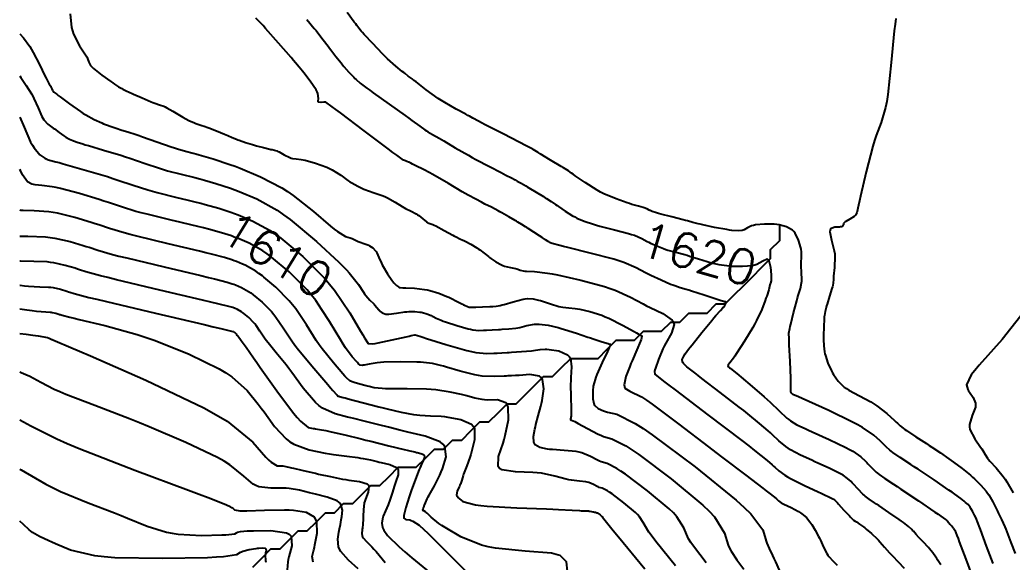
# Model space of a CAD drawing. Header units: metres. Extents: x 837475 to 838479, y 1189012 to 1191015.
# Drawn here: x 837476.5 to 837585.7, y 1189295 to 1189354.7 of the extents above; entities that cross this region are included whole.
import ezdxf

# ---------------------------------------------------------------- set-up
doc = ezdxf.new("R2010")
doc.units = ezdxf.units.M
doc.header["$LTSCALE"] = 0.3
for name, color, linetype in [('COTAS 10', 1, 'Continuous'), ('COTAS INT', 252, 'Continuous'), ('DRENAJE', 5, 'Continuous')]:
    doc.layers.add(name, color=color, linetype=linetype)
doc.styles.get("Standard").update_dxf_attribs({"font": 'simplex.shx'})

msp = doc.modelspace()

# ---------------------------------------------------------------- linework, layer by layer
at = {"layer": 'COTAS 10'}
for points in [[(837508.081, 1189354.747), (837508.916, 1189353.767), (837509.12, 1189353.519), (837509.312, 1189353.281), (837509.904, 1189352.509), (837510.431, 1189351.797), (837510.58, 1189351.598), (837510.732, 1189351.398), (837511.293, 1189350.668), (837511.862, 1189349.957), (837512.019, 1189349.769), (837512.174, 1189349.585), (837512.73, 1189348.952), (837513.256, 1189348.396), (837513.392, 1189348.261), (837513.523, 1189348.134), (837513.965, 1189347.743), (837514.706, 1189347.182), (837515.026, 1189346.948), (837515.396, 1189346.681), (837517.148, 1189345.431), (837518.93, 1189344.161), (837519.32, 1189343.882), (837519.664, 1189343.633), (837520.531, 1189342.993), (837521.095, 1189342.586), (837521.249, 1189342.485), (837521.401, 1189342.387), (837521.94, 1189342.074), (837522.646, 1189341.68), (837522.904, 1189341.532), (837523.188, 1189341.367), (837524.436, 1189340.627), (837525.876, 1189339.79), (837526.28, 1189339.563), (837526.688, 1189339.339), (837528.182, 1189338.546), (837529.475, 1189337.88), (837529.757, 1189337.735), (837530.004, 1189337.608), (837530.62, 1189337.292), (837531.023, 1189337.08), (837531.136, 1189337.018), (837531.25, 1189336.955), (837531.669, 1189336.717), (837532.182, 1189336.414), (837532.355, 1189336.31), (837532.543, 1189336.197), (837533.334, 1189335.718), (837534.123, 1189335.234), (837534.309, 1189335.118), (837534.481, 1189335.011), (837534.984, 1189334.69), (837535.472, 1189334.363), (837535.635, 1189334.253), (837535.809, 1189334.133), (837536.539, 1189333.627), (837537.349, 1189333.116), (837537.574, 1189332.992), (837537.8, 1189332.877), (837538.621, 1189332.526), (837539.632, 1189332.201), (837539.977, 1189332.102), (837540.352, 1189331.999), (837540.926, 1189331.853), (837541.944, 1189331.594), (837543.488, 1189331.184), (837543.833, 1189331.078), (837544.142, 1189330.975), (837544.958, 1189330.627), (837545.565, 1189330.302), (837545.742, 1189330.213), (837545.922, 1189330.124), (837546.605, 1189329.806), (837547.359, 1189329.505), (837547.585, 1189329.428), (837547.819, 1189329.353), (837548.722, 1189329.101), (837549.68, 1189328.848), (837549.947, 1189328.772), (837550.215, 1189328.692), (837551.192, 1189328.384), (837552.136, 1189328.089), (837552.385, 1189328.019), (837552.627, 1189327.955), (837553.453, 1189327.762), (837554.329, 1189327.634), (837554.602, 1189327.609), (837554.889, 1189327.59), (837556.034, 1189327.56), (837557.131, 1189327.657), (837557.387, 1189327.717), (837557.622, 1189327.791), (837558.296, 1189328.181), (837558.749, 1189328.367), (837558.845, 1189328.313), (837558.927, 1189328.214), (837559.114, 1189327.473), (837559.187, 1189326.608), (837559.197, 1189326.43), (837559.203, 1189326.279), (837559.186, 1189325.956), (837559.117, 1189325.716), (837559.09, 1189325.617), (837559.059, 1189325.505), (837558.92, 1189324.983), (837558.705, 1189324.273), (837558.625, 1189324.043), (837558.538, 1189323.797), (837558.153, 1189322.788), (837557.597, 1189321.581), (837557.402, 1189321.212), (837557.19, 1189320.826), (837556.274, 1189319.306), (837555.398, 1189317.952), (837555.21, 1189317.672), (837555.046, 1189317.433), (837554.651, 1189316.912), (837554.475, 1189316.695), (837554.448, 1189316.648), (837554.431, 1189316.606), (837554.452, 1189316.501), (837554.572, 1189316.405), (837554.619, 1189316.369), (837554.671, 1189316.329), (837554.907, 1189316.148), (837555.408, 1189315.743), (837555.628, 1189315.561), (837555.883, 1189315.349), (837557.094, 1189314.331), (837558.428, 1189313.177), (837558.759, 1189312.88), (837559.075, 1189312.592), (837560.077, 1189311.632), (837560.919, 1189310.853), (837561.133, 1189310.68), (837561.339, 1189310.524), (837562.013, 1189310.113), (837562.936, 1189309.685), (837563.298, 1189309.519), (837563.706, 1189309.332), (837565.566, 1189308.486), (837567.415, 1189307.598), (837567.816, 1189307.385), (837568.169, 1189307.185), (837569.045, 1189306.584), (837569.58, 1189306.084), (837569.717, 1189305.949), (837569.851, 1189305.815), (837570.295, 1189305.345), (837570.761, 1189304.89), (837570.908, 1189304.765), (837571.063, 1189304.641), (837571.688, 1189304.199), (837572.669, 1189303.554), (837573.048, 1189303.301), (837573.474, 1189303.017), (837575.403, 1189301.725), (837577.22, 1189300.499), (837577.576, 1189300.257), (837577.867, 1189300.058), (837578.39, 1189299.689), (837578.491, 1189299.595), (837578.517, 1189299.568), (837578.543, 1189299.542), (837578.628, 1189299.444), (837578.715, 1189299.343), (837578.741, 1189299.314), (837578.768, 1189299.285), (837578.874, 1189299.178), (837578.984, 1189299.064), (837579.013, 1189299.031), (837579.042, 1189298.997), (837579.144, 1189298.87), (837579.242, 1189298.732), (837579.27, 1189298.692), (837579.296, 1189298.65), (837579.393, 1189298.493), (837579.637, 1189297.906), (837579.757, 1189297.594), (837579.9, 1189297.217), (837580.606, 1189295.314), (837581.333, 1189293.338)], [(837476.51378, 1189343.99563), (837476.997, 1189342.877), (837477.699, 1189341.251), (837477.888, 1189340.9), (837478.075, 1189340.593), (837478.73, 1189339.843), (837479.28, 1189339.468), (837479.401, 1189339.396), (837479.507, 1189339.339), (837479.774, 1189339.247), (837480.469, 1189339.086), (837480.844, 1189338.985), (837481.299, 1189338.858), (837483.601, 1189338.196), (837486.145, 1189337.434), (837486.751, 1189337.245), (837487.315, 1189337.066), (837488.998, 1189336.498), (837490.588, 1189335.983), (837491.094, 1189335.838), (837491.628, 1189335.691), (837493.792, 1189335.148), (837494.898, 1189334.882), (837495.927, 1189334.633), (837496.443, 1189334.502), (837496.926, 1189334.378), (837498.396, 1189333.974), (837499.739, 1189333.532), (837500.141, 1189333.383), (837500.557, 1189333.223), (837502.169, 1189332.55), (837504.044, 1189331.494), (837504.626, 1189331.092), (837505.234, 1189330.643), (837507.657, 1189328.624), (837510.03, 1189326.262), (837510.606, 1189325.595), (837511.108, 1189324.973), (837511.148, 1189324.923), (837512.815, 1189322.452), (837514.004, 1189320.407), (837514.245, 1189320.005), (837514.447, 1189319.673), (837514.857, 1189319.063), (837515.359, 1189319.031), (837515.62, 1189319.064), (837515.933, 1189319.114), (837517.502, 1189319.445), (837519.045, 1189319.806), (837519.341, 1189319.875), (837519.58, 1189319.931), (837519.969, 1189320.022), (837519.985, 1189320.024), (837519.988, 1189320.025), (837519.991, 1189320.025), (837520, 1189320.026), (837520.005, 1189320.025), (837520.007, 1189320.025), (837520.008, 1189320.024), (837520.013, 1189320.023), (837520.017, 1189320.021), (837520.019, 1189320.021), (837520.02, 1189320.02), (837520.023, 1189320.018), (837520.544, 1189319.855), (837520.871, 1189319.752), (837521.277, 1189319.625), (837523.406, 1189318.958), (837525.704, 1189318.3), (837526.218, 1189318.178), (837526.678, 1189318.082), (837527.895, 1189317.954), (837528.68, 1189317.992), (837528.867, 1189318.001), (837529.04, 1189318.009), (837529.56, 1189318.032), (837530.155, 1189318.064), (837530.377, 1189318.077), (837530.623, 1189318.092), (837531.72, 1189318.165), (837532.802, 1189318.254), (837533.04, 1189318.281), (837533.25, 1189318.307), (837533.782, 1189318.41), (837534.311, 1189318.447), (837534.518, 1189318.434), (837534.752, 1189318.409), (837535.816, 1189318.234), (837536.786, 1189317.819), (837536.96, 1189317.644), (837537.094, 1189317.442), (837537.238, 1189316.496), (837537.148, 1189315.301), (837537.134, 1189314.943), (837537.126, 1189314.572), (837537.136, 1189313.135), (837537.168, 1189311.894), (837537.173, 1189311.647), (837537.175, 1189311.443), (837537.172, 1189311.053), (837537.152, 1189310.937), (837537.146, 1189310.904), (837537.138, 1189310.872), (837537.107, 1189310.754), (837537.105, 1189310.658), (837537.116, 1189310.64), (837537.133, 1189310.624), (837537.237, 1189310.597), (837537.588, 1189310.454), (837537.761, 1189310.366), (837537.966, 1189310.256), (837538.98, 1189309.684), (837540.141, 1189309.078), (837540.438, 1189308.947), (837540.726, 1189308.833), (837541.678, 1189308.554), (837543.218, 1189307.775), (837543.875, 1189307.345), (837544.633, 1189306.823), (837548.205, 1189304.165), (837551.672, 1189301.26), (837552.365, 1189300.581), (837552.941, 1189299.958), (837554.055, 1189298.16), (837554.481, 1189296.833), (837554.624, 1189296.505), (837554.777, 1189296.195), (837555.421, 1189295.221), (837556.18, 1189294.2)], [(837476.51378, 1189325.48769), (837476.562, 1189325.481), (837477.034, 1189325.428), (837477.469, 1189325.385), (837478.72, 1189325.318), (837479.679, 1189325.275), (837479.929, 1189325.247), (837480.172, 1189325.212), (837480.995, 1189325.029), (837481.699, 1189324.819), (837481.866, 1189324.767), (837482.022, 1189324.717), (837482.487, 1189324.56), (837484.097, 1189324.143), (837484.975, 1189323.93), (837486.04, 1189323.673), (837491.446, 1189322.394), (837496.784, 1189321.141), (837497.805, 1189320.901), (837498.629, 1189320.707), (837499.955, 1189320.394), (837499.993, 1189320.381), (837500.004, 1189320.377), (837500.016, 1189320.373), (837500.061, 1189320.354), (837500.114, 1189320.324), (837500.13, 1189320.313), (837500.148, 1189320.3), (837500.216, 1189320.243), (837500.284, 1189320.174), (837500.318, 1189320.132), (837500.371, 1189320.052), (837500.435, 1189319.955), (837500.459, 1189319.924), (837500.485, 1189319.89), (837500.599, 1189319.753), (837500.802, 1189319.491), (837500.884, 1189319.379), (837500.978, 1189319.25), (837501.409, 1189318.641), (837502.235, 1189317.468), (837502.578, 1189316.983), (837502.97, 1189316.429), (837504.798, 1189313.846), (837506.637, 1189311.381), (837507.036, 1189310.901), (837507.387, 1189310.507), (837508.258, 1189309.816), (837508.789, 1189309.709), (837508.927, 1189309.685), (837509.06, 1189309.663), (837509.505, 1189309.603), (837510.184, 1189309.48), (837510.464, 1189309.42), (837510.784, 1189309.347), (837512.273, 1189308.988), (837514.081, 1189308.542), (837514.603, 1189308.414), (837515.133, 1189308.284), (837517.123, 1189307.802), (837518.806, 1189307.395), (837519.142, 1189307.313), (837519.422, 1189307.245), (837519.967, 1189307.109), (837520.181, 1189307.055), (837520.253, 1189307.037), (837520.656, 1189306.944), (837520.936, 1189306.835), (837520.984, 1189306.795), (837521.02, 1189306.75), (837521.045, 1189306.552), (837520.977, 1189306.331), (837520.955, 1189306.272), (837520.93, 1189306.213), (837520.827, 1189306.008), (837520.638, 1189305.595), (837520.559, 1189305.405), (837520.47, 1189305.182), (837520.05, 1189304.106), (837519.585, 1189302.847), (837519.466, 1189302.508), (837519.352, 1189302.175), (837518.974, 1189301.007), (837518.765, 1189300.112), (837518.757, 1189299.949), (837518.77, 1189299.824), (837518.999, 1189299.68), (837519.445, 1189299.64), (837519.595, 1189299.581), (837519.758, 1189299.5), (837520.442, 1189299.033), (837521.454, 1189298.131), (837521.823, 1189297.776), (837522.231, 1189297.375), (837524.023, 1189295.547), (837525.837, 1189293.741)], [(837476.51378, 1189305.22184), (837476.661, 1189305.136), (837479.381, 1189303.56), (837480.171, 1189303.158), (837480.977, 1189302.771), (837484.022, 1189301.499), (837486.938, 1189300.393), (837487.663, 1189300.111), (837488.352, 1189299.839), (837490.541, 1189298.944), (837492.647, 1189298.285), (837493.284, 1189298.161), (837493.943, 1189298.064), (837496.517, 1189297.924), (837498.734, 1189297.97), (837499.169, 1189297.989), (837499.526, 1189298.011), (837500.167, 1189298.112), (837500.344, 1189298.221), (837500.408, 1189298.247), (837500.479, 1189298.273), (837500.79, 1189298.352), (837501.516, 1189298.41), (837501.849, 1189298.422), (837502.239, 1189298.433), (837504.125, 1189298.456), (837505.857, 1189298.207), (837506.15, 1189298.045), (837506.363, 1189297.844), (837506.46, 1189296.783), (837506.118, 1189295.572), (837506.054, 1189295.276), (837506.004, 1189294.997), (837505.932, 1189294.132)]]:
    msp.add_lwpolyline(points, dxfattribs=at)
at = {"layer": 'COTAS INT'}
for points in [[(837482.065, 1189355.367), (837482.206, 1189353.877), (837482.304, 1189353.491), (837482.429, 1189353.116), (837483.095, 1189351.857), (837483.756, 1189350.855), (837483.878, 1189350.643), (837483.974, 1189350.459), (837484.098, 1189350.03), (837484.289, 1189349.665), (837484.427, 1189349.522), (837484.601, 1189349.36), (837485.538, 1189348.625), (837486.537, 1189347.906), (837486.751, 1189347.755), (837486.938, 1189347.625), (837487.388, 1189347.33), (837487.672, 1189347.172), (837487.754, 1189347.129), (837487.838, 1189347.087), (837488.154, 1189346.935), (837488.633, 1189346.717), (837488.819, 1189346.632), (837489.029, 1189346.538), (837489.981, 1189346.108), (837490.947, 1189345.689), (837491.165, 1189345.6), (837491.362, 1189345.524), (837491.897, 1189345.35), (837492.361, 1189345.183), (837492.514, 1189345.111), (837492.677, 1189345.029), (837493.354, 1189344.64), (837494.08, 1189344.206), (837494.274, 1189344.095), (837494.464, 1189343.988), (837495.128, 1189343.638), (837495.719, 1189343.36), (837495.864, 1189343.298), (837496.002, 1189343.243), (837496.43, 1189343.102), (837496.925, 1189342.945), (837497.103, 1189342.881), (837497.3, 1189342.808), (837498.16, 1189342.467), (837499.021, 1189342.113), (837499.218, 1189342.031), (837499.397, 1189341.957), (837499.894, 1189341.746), (837500.347, 1189341.563), (837500.498, 1189341.506), (837500.661, 1189341.446), (837501.343, 1189341.207), (837502.108, 1189340.963), (837502.323, 1189340.899), (837502.539, 1189340.838), (837503.332, 1189340.632), (837504.008, 1189340.472), (837504.15, 1189340.44), (837504.273, 1189340.414), (837504.555, 1189340.361), (837504.811, 1189340.269), (837504.918, 1189340.218), (837505.04, 1189340.156), (837505.613, 1189339.837), (837506.224, 1189339.529), (837506.371, 1189339.473), (837506.509, 1189339.431), (837506.926, 1189339.384), (837507.468, 1189339.336), (837507.685, 1189339.292), (837507.93, 1189339.236), (837509.057, 1189338.923), (837510.281, 1189338.477), (837510.587, 1189338.336), (837510.88, 1189338.189), (837511.821, 1189337.594), (837512.626, 1189337.016), (837512.832, 1189336.879), (837513.032, 1189336.752), (837513.695, 1189336.378), (837514.366, 1189336.075), (837514.571, 1189335.993), (837514.784, 1189335.912), (837515.624, 1189335.629), (837516.504, 1189335.306), (837516.742, 1189335.2), (837516.979, 1189335.087), (837517.815, 1189334.62), (837518.586, 1189334.153), (837518.781, 1189334.041), (837518.969, 1189333.936), (837519.582, 1189333.619), (837520.123, 1189333.326), (837520.265, 1189333.237), (837520.404, 1189333.144), (837520.878, 1189332.778), (837521.268, 1189332.466), (837521.354, 1189332.407), (837521.43, 1189332.36), (837521.625, 1189332.289), (837521.951, 1189332.172), (837522.109, 1189332.097), (837522.297, 1189332.003), (837523.22, 1189331.507), (837524.162, 1189330.993), (837524.361, 1189330.887), (837524.534, 1189330.797), (837524.933, 1189330.604), (837525.255, 1189330.454), (837525.378, 1189330.392), (837525.516, 1189330.32), (837526.137, 1189329.984), (837526.799, 1189329.592), (837526.964, 1189329.485), (837527.119, 1189329.379), (837527.612, 1189328.999), (837528.077, 1189328.623), (837528.216, 1189328.52), (837528.359, 1189328.416), (837528.912, 1189328.044), (837529.51, 1189327.723), (837529.682, 1189327.653), (837529.856, 1189327.59), (837530.507, 1189327.431), (837531.076, 1189327.322), (837531.199, 1189327.291), (837531.307, 1189327.26), (837531.572, 1189327.146), (837531.915, 1189327.049), (837532.073, 1189327.029), (837532.257, 1189327.012), (837533.149, 1189326.973), (837534.58, 1189326.819), (837535.104, 1189326.729), (837535.683, 1189326.618), (837538.239, 1189326.047), (837540.853, 1189325.329), (837541.47, 1189325.126), (837542.04, 1189324.921), (837543.712, 1189324.165), (837545.093, 1189323.421), (837545.48, 1189323.224), (837545.868, 1189323.031), (837547.285, 1189322.366), (837548.299, 1189321.642), (837548.433, 1189321.412), (837548.503, 1189321.169), (837548.227, 1189320.182), (837547.585, 1189319.089), (837547.424, 1189318.779), (837547.271, 1189318.465), (837546.782, 1189317.305), (837546.453, 1189316.334), (837546.4, 1189316.14), (837546.365, 1189315.979), (837546.377, 1189315.666), (837547.351, 1189314.919), (837547.922, 1189314.484), (837548.623, 1189313.95), (837552.243, 1189311.198), (837555.96, 1189308.362), (837556.723, 1189307.776), (837557.37, 1189307.276), (837558.745, 1189306.188), (837559.321, 1189305.69), (837559.464, 1189305.562), (837559.6, 1189305.437), (837560.033, 1189305.023), (837560.701, 1189304.543), (837560.985, 1189304.378), (837561.312, 1189304.198), (837562.851, 1189303.432), (837564.382, 1189302.71), (837564.705, 1189302.559), (837564.983, 1189302.428), (837565.62, 1189302.133), (837565.918, 1189301.99), (837565.983, 1189301.955), (837566.04, 1189301.923), (837566.181, 1189301.826), (837566.394, 1189301.605), (837566.496, 1189301.495), (837566.616, 1189301.364), (837567.207, 1189300.712), (837567.802, 1189300.062), (837567.926, 1189299.932), (837568.032, 1189299.822), (837568.267, 1189299.606), (837568.439, 1189299.493), (837568.58, 1189299.399), (837568.918, 1189299.172), (837569.358, 1189298.85), (837569.498, 1189298.74), (837569.645, 1189298.621), (837570.237, 1189298.115), (837570.849, 1189297.543), (837571.008, 1189297.382), (837571.163, 1189297.22), (837571.682, 1189296.628), (837572.209, 1189296.016), (837572.368, 1189295.842), (837572.532, 1189295.666), (837573.174, 1189295.014), (837573.837, 1189294.324)], [(837583.614, 1189294.817), (837582.906, 1189296.739), (837582.232, 1189298.557), (837582.092, 1189298.927), (837581.973, 1189299.239), (837581.712, 1189299.881), (837581.579, 1189300.152), (837581.54, 1189300.23), (837581.501, 1189300.309), (837581.355, 1189300.604), (837581.186, 1189300.897), (837581.133, 1189300.974), (837581.078, 1189301.049), (837580.856, 1189301.308), (837580.591, 1189301.564), (837580.509, 1189301.637), (837580.423, 1189301.711), (837580.081, 1189301.988), (837579.403, 1189302.474), (837579.105, 1189302.68), (837578.76, 1189302.917), (837577.115, 1189304.029), (837575.355, 1189305.207), (837574.937, 1189305.485), (837574.549, 1189305.742), (837573.398, 1189306.496), (837572.578, 1189307.05), (837572.399, 1189307.182), (837572.24, 1189307.303), (837571.839, 1189307.662), (837571.468, 1189308.041), (837571.328, 1189308.176), (837571.173, 1189308.323), (837570.478, 1189308.963), (837569.234, 1189309.817), (837568.733, 1189310.099), (837568.163, 1189310.402), (837565.539, 1189311.663), (837562.594, 1189312.999), (837562.212, 1189313.173), (837561.595, 1189313.453), (837561.558, 1189313.481), (837561.542, 1189313.495), (837561.524, 1189313.512), (837561.437, 1189313.596), (837561.363, 1189313.718), (837561.353, 1189313.759), (837561.347, 1189313.802), (837561.361, 1189313.985), (837561.374, 1189314.581), (837561.367, 1189314.885), (837561.356, 1189315.251), (837561.277, 1189317.074), (837561.192, 1189318.904), (837561.176, 1189319.273), (837561.164, 1189319.583), (837561.149, 1189320.208), (837561.233, 1189320.694), (837561.284, 1189320.917), (837561.346, 1189321.178), (837561.667, 1189322.44), (837562.023, 1189323.77), (837562.106, 1189324.074), (837562.183, 1189324.351), (837562.408, 1189325.119), (837562.54, 1189325.744), (837562.559, 1189325.931), (837562.569, 1189326.122), (837562.544, 1189326.863), (837562.495, 1189327.598), (837562.491, 1189327.787), (837562.491, 1189327.97), (837562.528, 1189328.575), (837562.52, 1189329.203), (837562.492, 1189329.4), (837562.453, 1189329.607), (837562.221, 1189330.439), (837561.831, 1189331.212), (837561.693, 1189331.382), (837561.542, 1189331.533), (837560.888, 1189331.921), (837560.064, 1189332.124), (837559.806, 1189332.159), (837559.536, 1189332.185), (837558.451, 1189332.2), (837557.453, 1189332.111), (837557.236, 1189332.071), (837557.046, 1189332.024), (837556.576, 1189331.798), (837556.238, 1189331.581), (837556.131, 1189331.539), (837556.018, 1189331.505), (837555.563, 1189331.452), (837554.867, 1189331.512), (837554.601, 1189331.551), (837554.305, 1189331.598), (837552.973, 1189331.849), (837551.67, 1189332.122), (837551.392, 1189332.184), (837551.149, 1189332.24), (837550.569, 1189332.394), (837550.005, 1189332.557), (837549.772, 1189332.62), (837549.506, 1189332.689), (837548.267, 1189333.001), (837547.051, 1189333.311), (837546.799, 1189333.379), (837546.585, 1189333.439), (837546.115, 1189333.592), (837545.894, 1189333.696), (837545.835, 1189333.725), (837545.778, 1189333.754), (837545.581, 1189333.859), (837545.316, 1189333.972), (837545.216, 1189334.005), (837545.104, 1189334.04), (837544.603, 1189334.172), (837543.875, 1189334.381), (837543.619, 1189334.463), (837543.341, 1189334.555), (837542.141, 1189334.978), (837540.794, 1189335.554), (837540.423, 1189335.744), (837540.053, 1189335.946), (837538.724, 1189336.786), (837537.636, 1189337.544), (837537.419, 1189337.695), (837537.238, 1189337.821), (837536.887, 1189338.062), (837536.517, 1189338.291), (837536.324, 1189338.41), (837536.092, 1189338.552), (837534.926, 1189339.262), (837533.768, 1189339.967), (837533.541, 1189340.105), (837533.354, 1189340.218), (837533.017, 1189340.422), (837532.944, 1189340.463), (837532.924, 1189340.474), (837532.905, 1189340.485), (837532.835, 1189340.522), (837532.31, 1189340.792), (837529.685, 1189342.144), (837527.719, 1189343.16), (837527.327, 1189343.364), (837527.002, 1189343.534), (837526.379, 1189343.868), (837525.981, 1189344.089), (837525.799, 1189344.188), (837525.584, 1189344.304), (837524.545, 1189344.859), (837523.281, 1189345.592), (837522.925, 1189345.82), (837522.565, 1189346.058), (837521.244, 1189347.011), (837520.122, 1189347.865), (837519.889, 1189348.042), (837519.689, 1189348.192), (837519.248, 1189348.519), (837518.902, 1189348.782), (837518.763, 1189348.892), (837518.605, 1189349.018), (837517.876, 1189349.608), (837516.969, 1189350.412), (837516.699, 1189350.673), (837516.42, 1189350.95), (837515.341, 1189352.09), (837514.419, 1189353.108), (837514.238, 1189353.308), (837514.09, 1189353.473), (837513.824, 1189353.774), (837513.596, 1189354.084), (837513.471, 1189354.254), (837513.319, 1189354.461), (837512.55, 1189355.516)], [(837577.856, 1189294.677), (837577.515, 1189295.233), (837577.42, 1189295.38), (837577.325, 1189295.522), (837576.976, 1189296.009), (837576.617, 1189296.458), (837576.514, 1189296.577), (837576.41, 1189296.694), (837576.024, 1189297.096), (837575.65, 1189297.476), (837575.555, 1189297.578), (837575.462, 1189297.679), (837575.155, 1189298.036), (837574.853, 1189298.381), (837574.763, 1189298.475), (837574.67, 1189298.569), (837574.314, 1189298.902), (837573.756, 1189299.339), (837573.537, 1189299.499), (837573.289, 1189299.675), (837572.16, 1189300.448), (837571.027, 1189301.208), (837570.777, 1189301.375), (837570.554, 1189301.523), (837569.977, 1189301.903), (837569.547, 1189302.232), (837569.417, 1189302.348), (837569.281, 1189302.476), (837568.751, 1189303.029), (837568.233, 1189303.59), (837568.106, 1189303.722), (837567.987, 1189303.844), (837567.613, 1189304.205), (837567.105, 1189304.554), (837566.899, 1189304.67), (837566.666, 1189304.794), (837565.593, 1189305.31), (837564.344, 1189305.88), (837564.001, 1189306.039), (837563.659, 1189306.198), (837562.432, 1189306.772), (837561.325, 1189307.361), (837561.059, 1189307.529), (837560.81, 1189307.698), (837560.055, 1189308.328), (837559.337, 1189309.015), (837559.112, 1189309.221), (837558.874, 1189309.434), (837557.92, 1189310.259), (837556.626, 1189311.313), (837556.175, 1189311.669), (837555.684, 1189312.053), (837553.575, 1189313.673), (837551.572, 1189315.202), (837551.147, 1189315.528), (837550.779, 1189315.813), (837549.922, 1189316.49), (837549.545, 1189316.859), (837549.48, 1189316.949), (837549.432, 1189317.033), (837549.404, 1189317.293), (837549.503, 1189317.523), (837549.536, 1189317.589), (837549.572, 1189317.656), (837549.719, 1189317.903), (837550.102, 1189318.417), (837550.286, 1189318.652), (837550.504, 1189318.927), (837551.57, 1189320.254), (837552.666, 1189321.596), (837552.902, 1189321.88), (837553.109, 1189322.127), (837553.612, 1189322.704), (837553.875, 1189322.986), (837553.929, 1189323.047), (837553.976, 1189323.101), (837554.081, 1189323.234), (837554.134, 1189323.327), (837554.163, 1189323.385), (837554.213, 1189323.503), (837554.232, 1189323.605), (837554.225, 1189323.624), (837554.214, 1189323.64), (837554.132, 1189323.664), (837554.032, 1189323.666), (837554.009, 1189323.667), (837553.989, 1189323.668), (837553.934, 1189323.675), (837553.584, 1189323.787), (837553.378, 1189323.855), (837553.124, 1189323.938), (837551.814, 1189324.373), (837550.425, 1189324.828), (837550.122, 1189324.924), (837549.853, 1189325.007), (837549.177, 1189325.201), (837548.586, 1189325.394), (837548.371, 1189325.477), (837548.134, 1189325.571), (837547.094, 1189326.019), (837545.95, 1189326.553), (837545.648, 1189326.702), (837545.352, 1189326.851), (837544.335, 1189327.396), (837542.967, 1189327.978), (837542.449, 1189328.151), (837541.872, 1189328.329), (837539.284, 1189329.016), (837536.829, 1189329.616), (837536.336, 1189329.74), (837535.922, 1189329.846), (837535.101, 1189330.073), (837534.807, 1189330.199), (837534.725, 1189330.241), (837534.644, 1189330.285), (837534.354, 1189330.469), (837533.982, 1189330.722), (837533.706, 1189330.906), (837533.081, 1189331.318), (837532.445, 1189331.73), (837532.295, 1189331.827), (837532.155, 1189331.916), (837531.743, 1189332.173), (837531.317, 1189332.428), (837531.17, 1189332.515), (837531.009, 1189332.61), (837530.32, 1189333.013), (837529.556, 1189333.448), (837529.348, 1189333.563), (837529.141, 1189333.675), (837528.405, 1189334.062), (837527.698, 1189334.423), (837527.51, 1189334.52), (837527.324, 1189334.615), (837526.679, 1189334.947), (837525.84, 1189335.407), (837525.532, 1189335.584), (837525.191, 1189335.781), (837523.687, 1189336.671), (837522.222, 1189337.535), (837521.906, 1189337.716), (837521.629, 1189337.872), (837520.952, 1189338.225), (837520.562, 1189338.4), (837520.466, 1189338.444), (837520.376, 1189338.486), (837520.09, 1189338.619), (837519.855, 1189338.737), (837519.796, 1189338.768), (837519.74, 1189338.799), (837519.556, 1189338.907), (837519.386, 1189339.002), (837519.338, 1189339.025), (837519.29, 1189339.046), (837519.111, 1189339.112), (837518.94, 1189339.169), (837518.897, 1189339.186), (837518.855, 1189339.202), (837518.719, 1189339.264), (837517.983, 1189339.795), (837517.563, 1189340.107), (837517.05, 1189340.492), (837514.416, 1189342.477), (837511.794, 1189344.454), (837511.289, 1189344.833), (837510.879, 1189345.139), (837510.193, 1189345.634), (837510.073, 1189345.642), (837510.019, 1189345.641), (837509.957, 1189345.637), (837509.657, 1189345.611), (837509.396, 1189345.657), (837509.358, 1189345.699), (837509.335, 1189345.754), (837509.374, 1189346.059), (837509.315, 1189346.586), (837509.231, 1189346.781), (837509.117, 1189346.997), (837508.457, 1189347.954), (837507.755, 1189348.857), (837507.613, 1189349.039), (837507.259, 1189349.501), (837506.857, 1189349.978), (837506.634, 1189350.236), (837506.363, 1189350.55), (837504.979, 1189352.141), (837503.565, 1189353.751), (837503.274, 1189354.077), (837503.027, 1189354.351), (837502.499, 1189354.907)], [(837572.905, 1189354.869), (837572.826, 1189354.229), (837572.744, 1189353.491), (837572.416, 1189349.999), (837572.032, 1189346.473), (837571.914, 1189345.713), (837571.791, 1189345.046), (837571.305, 1189343.417), (837570.738, 1189341.961), (837570.563, 1189341.402), (837570.382, 1189340.777), (837569.663, 1189337.958), (837569.037, 1189335.287), (837568.914, 1189334.755), (837568.813, 1189334.312), (837568.63, 1189333.463), (837568.486, 1189333.194), (837568.41, 1189333.118), (837568.319, 1189333.04), (837567.857, 1189332.753), (837567.406, 1189332.501), (837567.321, 1189332.446), (837567.254, 1189332.397), (837567.156, 1189332.274), (837567.157, 1189332.184), (837567.152, 1189332.156), (837567.145, 1189332.127), (837567.099, 1189332.011), (837566.922, 1189331.915), (837566.832, 1189331.899), (837566.724, 1189331.887), (837566.186, 1189331.883), (837565.737, 1189331.676), (837565.685, 1189331.537), (837565.664, 1189331.363), (837565.852, 1189330.438), (837566.14, 1189329.275), (837566.184, 1189328.951), (837566.211, 1189328.625), (837566.179, 1189327.44), (837566.072, 1189326.457), (837566.053, 1189326.258), (837566.038, 1189326.091), (837566.022, 1189325.756), (837565.969, 1189325.453), (837565.932, 1189325.307), (837565.884, 1189325.133), (837565.63, 1189324.283), (837565.359, 1189323.399), (837565.3, 1189323.205), (837565.249, 1189323.033), (837565.123, 1189322.593), (837565.054, 1189322.152), (837565.037, 1189321.98), (837565.022, 1189321.786), (837564.979, 1189320.902), (837564.957, 1189319.955), (837564.956, 1189319.722), (837564.956, 1189319.5), (837564.974, 1189318.803), (837565.065, 1189318.136), (837565.112, 1189317.933), (837565.168, 1189317.723), (837565.449, 1189316.899), (837565.828, 1189316.064), (837565.945, 1189315.846), (837566.068, 1189315.635), (837566.559, 1189314.921), (837567.24, 1189314.262), (837567.483, 1189314.085), (837567.75, 1189313.91), (837568.91, 1189313.299), (837570.169, 1189312.636), (837570.498, 1189312.429), (837570.82, 1189312.211), (837571.91, 1189311.341), (837572.765, 1189310.563), (837572.939, 1189310.403), (837573.085, 1189310.267), (837573.383, 1189309.978), (837573.719, 1189309.717), (837573.889, 1189309.598), (837574.093, 1189309.46), (837575.109, 1189308.793), (837576.276, 1189308.033), (837576.576, 1189307.836), (837576.866, 1189307.646), (837577.828, 1189307.005), (837578.739, 1189306.374), (837578.996, 1189306.188), (837579.256, 1189305.998), (837580.215, 1189305.275), (837581.123, 1189304.54), (837581.35, 1189304.343), (837581.568, 1189304.149), (837582.27, 1189303.471), (837582.859, 1189302.783), (837583.006, 1189302.583), (837583.146, 1189302.378), (837583.593, 1189301.603), (837583.983, 1189300.82), (837584.087, 1189300.61), (837584.188, 1189300.404), (837584.541, 1189299.684), (837584.907, 1189298.871), (837585.017, 1189298.606), (837585.131, 1189298.323), (837585.576, 1189297.157), (837586.031, 1189295.924)], [(837476.51378, 1189353.18256), (837476.931, 1189352.712), (837477.615, 1189351.764), (837477.806, 1189351.455), (837477.997, 1189351.126), (837478.692, 1189349.771), (837479.279, 1189348.541), (837479.403, 1189348.29), (837479.509, 1189348.079), (837479.752, 1189347.639), (837479.875, 1189347.447), (837479.906, 1189347.391), (837479.935, 1189347.334), (837480.028, 1189347.118), (837480.114, 1189346.925), (837480.138, 1189346.883), (837480.163, 1189346.845), (837480.254, 1189346.746), (837480.577, 1189346.506), (837480.748, 1189346.378), (837480.955, 1189346.224), (837481.994, 1189345.446), (837483.182, 1189344.604), (837483.482, 1189344.408), (837483.769, 1189344.23), (837484.704, 1189343.722), (837485.524, 1189343.354), (837485.738, 1189343.264), (837485.948, 1189343.179), (837486.663, 1189342.914), (837487.345, 1189342.688), (837487.534, 1189342.628), (837487.724, 1189342.568), (837488.41, 1189342.362), (837489.318, 1189342.072), (837489.647, 1189341.961), (837490.01, 1189341.836), (837491.602, 1189341.273), (837493.184, 1189340.72), (837493.541, 1189340.601), (837493.863, 1189340.498), (837494.73, 1189340.25), (837495.585, 1189340.029), (837495.898, 1189339.943), (837496.244, 1189339.846), (837497.772, 1189339.406), (837499.637, 1189338.792), (837500.196, 1189338.585), (837500.773, 1189338.363), (837503.012, 1189337.429), (837505.34, 1189336.209), (837505.974, 1189335.806), (837506.603, 1189335.376), (837508.836, 1189333.587), (837510.714, 1189331.969), (837511.12, 1189331.646), (837511.476, 1189331.377), (837512.35, 1189330.857), (837512.852, 1189330.694), (837512.974, 1189330.65), (837513.087, 1189330.607), (837513.436, 1189330.454), (837513.763, 1189330.307), (837513.863, 1189330.267), (837513.968, 1189330.227), (837514.383, 1189330.087), (837514.801, 1189329.927), (837514.908, 1189329.875), (837515.01, 1189329.82), (837515.35, 1189329.594), (837515.643, 1189329.283), (837515.718, 1189329.174), (837515.789, 1189329.056), (837516.02, 1189328.547), (837516.296, 1189327.923), (837516.395, 1189327.731), (837516.504, 1189327.532), (837516.981, 1189326.745), (837517.462, 1189326.032), (837517.574, 1189325.88), (837517.677, 1189325.748), (837517.97, 1189325.432), (837518.172, 1189325.283), (837518.218, 1189325.256), (837518.258, 1189325.235), (837518.366, 1189325.21), (837518.653, 1189325.208), (837518.807, 1189325.202), (837518.992, 1189325.193), (837519.931, 1189325.139), (837521.041, 1189325.014), (837521.336, 1189324.961), (837521.624, 1189324.898), (837522.62, 1189324.604), (837523.515, 1189324.251), (837523.741, 1189324.153), (837523.957, 1189324.053), (837524.656, 1189323.692), (837525.214, 1189323.385), (837525.341, 1189323.32), (837525.456, 1189323.263), (837525.77, 1189323.133), (837525.974, 1189323.074), (837526.019, 1189323.064), (837526.06, 1189323.055), (837526.168, 1189323.044), (837526.411, 1189323.054), (837526.536, 1189323.06), (837526.687, 1189323.066), (837527.441, 1189323.099), (837528.231, 1189323.133), (837528.404, 1189323.142), (837528.557, 1189323.149), (837528.945, 1189323.171), (837529.389, 1189323.256), (837529.578, 1189323.303), (837529.795, 1189323.361), (837530.818, 1189323.654), (837531.89, 1189323.925), (837532.138, 1189323.969), (837532.364, 1189323.998), (837533.007, 1189323.989), (837533.606, 1189323.842), (837533.806, 1189323.785), (837534.02, 1189323.72), (837534.914, 1189323.428), (837535.824, 1189323.152), (837536.047, 1189323.099), (837536.258, 1189323.055), (837536.918, 1189322.98), (837537.628, 1189322.912), (837537.87, 1189322.874), (837538.133, 1189322.826), (837539.248, 1189322.582), (837540.556, 1189322.168), (837540.94, 1189322.013), (837541.334, 1189321.841), (837542.835, 1189321.076), (837544.11, 1189320.364), (837544.362, 1189320.225), (837544.569, 1189320.112), (837544.949, 1189319.916), (837544.921, 1189319.656), (837544.871, 1189319.504), (837544.802, 1189319.316), (837544.398, 1189318.344), (837543.895, 1189317.164), (837543.763, 1189316.844), (837543.635, 1189316.528), (837543.198, 1189315.41), (837543.012, 1189314.498), (837543.042, 1189314.311), (837543.106, 1189314.153), (837543.632, 1189313.818), (837544.922, 1189313.172), (837545.468, 1189312.817), (837546.096, 1189312.385), (837549.049, 1189310.191), (837552.297, 1189307.688), (837553.113, 1189307.062), (837553.892, 1189306.465), (837556.4, 1189304.55), (837558.268, 1189303.127), (837558.642, 1189302.84), (837558.955, 1189302.599), (837559.571, 1189302.117), (837559.768, 1189301.947), (837559.817, 1189301.903), (837559.863, 1189301.86), (837560.011, 1189301.718), (837560.302, 1189301.525), (837560.438, 1189301.45), (837560.598, 1189301.366), (837561.38, 1189300.983), (837562.212, 1189300.545), (837562.405, 1189300.425), (837562.581, 1189300.306), (837563.08, 1189299.883), (837563.468, 1189299.416), (837563.574, 1189299.269), (837563.679, 1189299.115), (837564.054, 1189298.494), (837564.419, 1189297.803), (837564.517, 1189297.604), (837564.615, 1189297.401), (837564.961, 1189296.642), (837565.328, 1189295.93), (837565.44, 1189295.757), (837565.557, 1189295.595), (837566.014, 1189295.098), (837566.464, 1189294.659)], [(837476.51378, 1189348.52167), (837476.606, 1189348.369), (837477.196, 1189347.486), (837477.782, 1189346.567), (837477.928, 1189346.3), (837478.067, 1189346.028), (837478.513, 1189344.998), (837478.921, 1189344.077), (837479.038, 1189343.873), (837479.155, 1189343.692), (837479.59, 1189343.223), (837480.052, 1189342.885), (837480.187, 1189342.785), (837480.324, 1189342.684), (837480.841, 1189342.298), (837481.343, 1189341.943), (837481.469, 1189341.86), (837481.591, 1189341.785), (837481.985, 1189341.57), (837482.331, 1189341.415), (837482.421, 1189341.377), (837482.51, 1189341.342), (837482.812, 1189341.23), (837483.431, 1189341.037), (837483.72, 1189340.951), (837484.06, 1189340.85), (837485.712, 1189340.364), (837487.622, 1189339.785), (837488.125, 1189339.625), (837488.617, 1189339.464), (837490.3, 1189338.885), (837491.886, 1189338.352), (837492.318, 1189338.219), (837492.745, 1189338.094), (837494.261, 1189337.699), (837495.756, 1189337.331), (837496.17, 1189337.223), (837496.307, 1189337.187), (837496.585, 1189337.112), (837496.82, 1189337.046), (837498.084, 1189336.69), (837499.688, 1189336.162), (837500.169, 1189335.984), (837500.665, 1189335.793), (837502.591, 1189334.99), (837504.83, 1189333.728), (837505.525, 1189333.248), (837506.252, 1189332.711), (837509.146, 1189330.301), (837511.62, 1189328.001), (837511.748, 1189327.881), (837512.291, 1189327.338), (837512.452, 1189327.171), (837512.757, 1189326.851), (837513.799, 1189325.551), (837514.318, 1189324.717), (837514.453, 1189324.523), (837514.586, 1189324.346), (837515.036, 1189323.841), (837515.416, 1189323.471), (837515.503, 1189323.378), (837515.583, 1189323.29), (837515.81, 1189323.009), (837516.004, 1189322.765), (837516.064, 1189322.7), (837516.126, 1189322.637), (837516.37, 1189322.418), (837516.773, 1189322.285), (837516.935, 1189322.276), (837517.119, 1189322.278), (837517.966, 1189322.388), (837518.874, 1189322.532), (837519.097, 1189322.556), (837519.308, 1189322.574), (837519.965, 1189322.582), (837520.523, 1189322.52), (837520.671, 1189322.493), (837520.816, 1189322.461), (837521.316, 1189322.313), (837521.766, 1189322.136), (837521.88, 1189322.087), (837521.988, 1189322.037), (837522.34, 1189321.855), (837522.879, 1189321.62), (837523.106, 1189321.536), (837523.367, 1189321.444), (837524.588, 1189321.045), (837525.839, 1189320.687), (837526.119, 1189320.621), (837526.369, 1189320.569), (837527.032, 1189320.499), (837527.545, 1189320.523), (837527.701, 1189320.53), (837527.864, 1189320.538), (837528.5, 1189320.565), (837529.193, 1189320.599), (837529.391, 1189320.609), (837529.59, 1189320.621), (837530.333, 1189320.668), (837531.096, 1189320.755), (837531.309, 1189320.792), (837531.522, 1189320.834), (837532.3, 1189321.032), (837533.137, 1189321.179), (837533.388, 1189321.189), (837533.647, 1189321.186), (837534.652, 1189321.064), (837535.771, 1189320.804), (837536.103, 1189320.714), (837536.444, 1189320.616), (837537.754, 1189320.196), (837539.009, 1189319.77), (837539.315, 1189319.668), (837539.604, 1189319.573), (837540.498, 1189319.287), (837541.127, 1189319.093), (837541.248, 1189319.055), (837541.347, 1189319.024), (837541.514, 1189318.972), (837541.528, 1189318.966), (837541.531, 1189318.965), (837541.533, 1189318.963), (837541.534, 1189318.957), (837541.531, 1189318.949), (837541.53, 1189318.945), (837541.528, 1189318.942), (837541.522, 1189318.926), (837541.377, 1189318.614), (837541.288, 1189318.424), (837541.178, 1189318.19), (837540.605, 1189316.968), (837540.022, 1189315.647), (837539.906, 1189315.35), (837539.81, 1189315.082), (837539.624, 1189314.363), (837539.581, 1189313.828), (837539.574, 1189313.676), (837539.57, 1189313.523), (837539.572, 1189312.957), (837539.671, 1189312.443), (837539.728, 1189312.323), (837539.798, 1189312.212), (837540.157, 1189311.894), (837540.741, 1189311.643), (837540.953, 1189311.575), (837541.187, 1189311.508), (837542.212, 1189311.273), (837544.241, 1189310.247), (837545.108, 1189309.681), (837546.106, 1189308.992), (837550.814, 1189305.49), (837555.347, 1189301.808), (837556.237, 1189301.007), (837556.968, 1189300.3), (837558.286, 1189298.537), (837558.562, 1189297.527), (837558.637, 1189297.296), (837558.71, 1189297.085), (837558.968, 1189296.496), (837559.352, 1189295.712), (837559.505, 1189295.378), (837559.678, 1189294.994), (837560.475, 1189293.184)], [(837552.049, 1189294.896), (837550.645, 1189296.722), (837550.357, 1189297.155), (837550.111, 1189297.557), (837549.586, 1189298.745), (837548.826, 1189299.971), (837548.433, 1189300.396), (837547.961, 1189300.859), (837545.596, 1189302.841), (837543.16, 1189304.653), (837542.643, 1189305.01), (837542.195, 1189305.302), (837541.145, 1189305.834), (837540.495, 1189306.024), (837540.299, 1189306.102), (837540.096, 1189306.192), (837539.305, 1189306.605), (837538.352, 1189307.004), (837538.048, 1189307.085), (837537.726, 1189307.152), (837536.416, 1189307.288), (837535.14, 1189307.367), (837534.84, 1189307.399), (837534.563, 1189307.436), (837533.752, 1189307.606), (837533.241, 1189307.915), (837533.153, 1189308.04), (837533.088, 1189308.181), (837533.044, 1189308.83), (837533.189, 1189309.637), (837533.243, 1189309.877), (837533.303, 1189310.125), (837533.568, 1189311.081), (837533.848, 1189312.149), (837533.916, 1189312.467), (837533.98, 1189312.794), (837534.179, 1189314.057), (837534.047, 1189315.104), (837533.902, 1189315.296), (837533.711, 1189315.445), (837532.631, 1189315.629), (837531.48, 1189315.552), (837531.243, 1189315.536), (837531.043, 1189315.524), (837530.619, 1189315.499), (837530.217, 1189315.48), (837530.032, 1189315.471), (837529.814, 1189315.461), (837528.759, 1189315.409), (837527.408, 1189315.463), (837527.004, 1189315.52), (837526.587, 1189315.594), (837524.972, 1189316.009), (837523.47, 1189316.466), (837523.124, 1189316.565), (837522.807, 1189316.653), (837521.917, 1189316.872), (837520.953, 1189316.984), (837520.59, 1189317.004), (837520.186, 1189317.02), (837518.38, 1189317.037), (837516.588, 1189316.992), (837516.193, 1189316.968), (837515.842, 1189316.94), (837514.939, 1189316.798), (837514.415, 1189316.673), (837514.303, 1189316.656), (837514.206, 1189316.646), (837513.973, 1189316.673), (837513.751, 1189316.861), (837513.66, 1189316.953), (837513.557, 1189317.061), (837513.079, 1189317.598), (837512.358, 1189318.589), (837512.102, 1189318.985), (837511.822, 1189319.433), (837510.603, 1189321.49), (837509.76, 1189322.767), (837509.085, 1189323.787), (837508.615, 1189324.386), (837508.123, 1189324.97), (837506.169, 1189326.948), (837504.217, 1189328.574), (837503.727, 1189328.936), (837503.258, 1189329.26), (837501.747, 1189330.111), (837500.449, 1189330.653), (837500.114, 1189330.782), (837499.79, 1189330.902), (837498.708, 1189331.258), (837497.266, 1189331.644), (837496.715, 1189331.782), (837496.099, 1189331.934), (837493.479, 1189332.56), (837493.323, 1189332.597), (837490.51, 1189333.287), (837489.87, 1189333.456), (837489.29, 1189333.615), (837487.696, 1189334.11), (837486.256, 1189334.596), (837485.774, 1189334.749), (837485.256, 1189334.911), (837483.08, 1189335.562), (837480.977, 1189336.129), (837480.505, 1189336.237), (837480.079, 1189336.324), (837478.939, 1189336.46), (837478.188, 1189336.519), (837478.008, 1189336.557), (837477.841, 1189336.604), (837477.339, 1189336.851), (837476.797, 1189337.637), (837476.605, 1189338.024), (837476.51378, 1189338.22382)], [(837548.677, 1189294.572), (837546.513, 1189297.249), (837546.09, 1189297.806), (837545.742, 1189298.281), (837545.117, 1189299.33), (837544.711, 1189299.985), (837544.502, 1189300.212), (837544.25, 1189300.459), (837542.987, 1189301.516), (837541.687, 1189302.484), (837541.411, 1189302.674), (837541.172, 1189302.83), (837540.611, 1189303.114), (837540.264, 1189303.216), (837540.16, 1189303.257), (837540.051, 1189303.305), (837539.629, 1189303.526), (837539.121, 1189303.739), (837538.958, 1189303.782), (837538.786, 1189303.818), (837538.087, 1189303.89), (837537.212, 1189303.991), (837536.929, 1189304.045), (837536.629, 1189304.111), (837535.399, 1189304.442), (837533.919, 1189304.761), (837533.46, 1189304.818), (837532.981, 1189304.861), (837531.077, 1189304.907), (837529.547, 1189305.143), (837529.304, 1189305.307), (837529.139, 1189305.513), (837529.195, 1189306.612), (837529.706, 1189308.068), (837529.828, 1189308.499), (837529.94, 1189308.942), (837530.277, 1189310.642), (837530.262, 1189312.061), (837530.153, 1189312.327), (837529.999, 1189312.537), (837529.067, 1189312.837), (837527.937, 1189312.833), (837527.658, 1189312.852), (837527.395, 1189312.88), (837526.566, 1189313.053), (837525.706, 1189313.293), (837525.421, 1189313.364), (837525.117, 1189313.436), (837523.853, 1189313.712), (837522.281, 1189313.94), (837521.782, 1189313.982), (837521.256, 1189314.015), (837519.126, 1189314.059), (837517.168, 1189314.07), (837516.75, 1189314.082), (837516.386, 1189314.098), (837515.517, 1189314.189), (837514.958, 1189314.32), (837514.788, 1189314.362), (837514.613, 1189314.407), (837513.925, 1189314.587), (837513.313, 1189314.759), (837513.184, 1189314.798), (837513.073, 1189314.833), (837512.821, 1189314.931), (837512.461, 1189315.28), (837512.282, 1189315.474), (837512.069, 1189315.711), (837511.014, 1189316.916), (837509.78, 1189318.463), (837509.455, 1189318.914), (837509.137, 1189319.377), (837508.045, 1189321.13), (837506.893, 1189322.873), (837506.536, 1189323.328), (837506.163, 1189323.771), (837504.681, 1189325.272), (837503.379, 1189326.357), (837503.2, 1189326.506), (837502.828, 1189326.78), (837502.472, 1189327.026), (837501.326, 1189327.672), (837501.016, 1189327.802), (837500.34, 1189328.083), (837500.086, 1189328.181), (837499.84, 1189328.272), (837499.019, 1189328.542), (837497.607, 1189328.909), (837496.988, 1189329.062), (837496.27, 1189329.236), (837492.854, 1189330.047), (837489.393, 1189330.884), (837488.646, 1189331.075), (837487.992, 1189331.247), (837486.393, 1189331.723), (837485.198, 1189332.126), (837484.797, 1189332.254), (837484.366, 1189332.388), (837482.559, 1189332.929), (837480.656, 1189333.4), (837480.166, 1189333.489), (837479.69, 1189333.561), (837478.103, 1189333.673), (837476.869, 1189333.7), (837476.616, 1189333.718), (837476.51378, 1189333.72846)], [(837476.51378, 1189330.886), (837477.38, 1189330.886), (837479.343, 1189330.798), (837479.855, 1189330.741), (837480.353, 1189330.67), (837482.038, 1189330.296), (837483.477, 1189329.865), (837483.82, 1189329.758), (837484.139, 1189329.657), (837485.091, 1189329.335), (837486.694, 1189328.879), (837487.422, 1189328.693), (837488.275, 1189328.48), (837492.385, 1189327.496), (837496.441, 1189326.537), (837497.26, 1189326.341), (837497.947, 1189326.175), (837499.331, 1189325.826), (837499.891, 1189325.641), (837500.059, 1189325.58), (837500.232, 1189325.513), (837500.904, 1189325.232), (837501.686, 1189324.792), (837501.928, 1189324.624), (837502.182, 1189324.437), (837503.192, 1189323.596), (837504.204, 1189322.572), (837504.458, 1189322.27), (837504.701, 1189321.96), (837505.487, 1189320.771), (837506.438, 1189319.336), (837506.785, 1189318.871), (837507.168, 1189318.376), (837508.855, 1189316.341), (837510.414, 1189314.534), (837510.716, 1189314.182), (837510.963, 1189313.895), (837511.385, 1189313.394), (837511.442, 1189313.326), (837511.458, 1189313.312), (837511.475, 1189313.299), (837511.536, 1189313.271), (837511.595, 1189313.257), (837511.61, 1189313.253), (837511.624, 1189313.249), (837511.673, 1189313.238), (837512.085, 1189313.128), (837512.329, 1189313.063), (837512.629, 1189312.982), (837514.183, 1189312.566), (837516.008, 1189312.088), (837516.48, 1189311.969), (837516.938, 1189311.856), (837518.467, 1189311.496), (837519.837, 1189311.238), (837520.193, 1189311.19), (837520.54, 1189311.151), (837521.708, 1189311.094), (837522.892, 1189311.038), (837523.248, 1189311.001), (837523.617, 1189310.954), (837525.052, 1189310.704), (837526.206, 1189310.17), (837526.397, 1189309.944), (837526.532, 1189309.683), (837526.558, 1189308.461), (837526.221, 1189307.141), (837526.128, 1189306.819), (837526.035, 1189306.517), (837525.701, 1189305.581), (837525.411, 1189304.845), (837525.347, 1189304.669), (837525.289, 1189304.504), (837525.139, 1189304.006), (837524.999, 1189303.571), (837524.948, 1189303.446), (837524.892, 1189303.319), (837524.646, 1189302.843), (837524.573, 1189302.364), (837524.626, 1189302.234), (837524.711, 1189302.107), (837525.281, 1189301.658), (837526.661, 1189301.283), (837527.256, 1189301.202), (837527.943, 1189301.13), (837531.192, 1189300.95), (837534.472, 1189300.842), (837535.178, 1189300.815), (837535.796, 1189300.79), (837537.299, 1189300.708), (837538.102, 1189300.65), (837538.28, 1189300.639), (837538.437, 1189300.631), (837538.844, 1189300.621), (837539.102, 1189300.615), (837539.165, 1189300.61), (837539.226, 1189300.603), (837539.417, 1189300.563), (837539.573, 1189300.521), (837539.611, 1189300.512), (837539.647, 1189300.505), (837539.758, 1189300.493), (837539.846, 1189300.483), (837539.868, 1189300.479), (837539.889, 1189300.473), (837539.953, 1189300.446), (837540.006, 1189300.419), (837540.02, 1189300.413), (837540.033, 1189300.407), (837540.077, 1189300.394), (837540.148, 1189300.358), (837540.179, 1189300.339), (837540.214, 1189300.315), (837540.378, 1189300.192), (837540.538, 1189300.058), (837540.57, 1189300.027), (837540.597, 1189299.998), (837540.648, 1189299.915), (837541.372, 1189299.006), (837541.823, 1189298.456), (837542.382, 1189297.776), (837545.304, 1189294.247)], [(837536.777, 1189293.983), (837536.683, 1189295.009), (837535.991, 1189295.696), (837535.551, 1189295.836), (837535.004, 1189295.955), (837532.128, 1189296.204), (837528.863, 1189296.51), (837528.069, 1189296.665), (837527.323, 1189296.849), (837525.028, 1189297.769), (837523.325, 1189298.779), (837522.953, 1189299.021), (837522.624, 1189299.247), (837521.795, 1189299.925), (837521.332, 1189300.379), (837521.235, 1189300.463), (837521.151, 1189300.529), (837520.958, 1189300.619), (837520.887, 1189300.642), (837520.88, 1189300.667), (837520.878, 1189300.699), (837520.915, 1189300.882), (837520.993, 1189301.123), (837521.017, 1189301.192), (837521.041, 1189301.262), (837521.137, 1189301.522), (837521.351, 1189301.966), (837521.45, 1189302.152), (837521.566, 1189302.366), (837522.128, 1189303.364), (837522.735, 1189304.57), (837522.88, 1189304.914), (837523.014, 1189305.264), (837523.414, 1189306.563), (837523.266, 1189307.725), (837523.055, 1189307.988), (837522.77, 1189308.225), (837521.127, 1189308.869), (837519.214, 1189309.307), (837518.758, 1189309.415), (837518.335, 1189309.518), (837517.075, 1189309.837), (837516.026, 1189310.113), (837515.736, 1189310.188), (837515.445, 1189310.261), (837514.398, 1189310.52), (837513.274, 1189310.793), (837512.935, 1189310.876), (837512.585, 1189310.962), (837511.222, 1189311.3), (837509.807, 1189311.953), (837509.424, 1189312.239), (837509.045, 1189312.57), (837507.71, 1189314.143), (837506.456, 1189315.878), (837506.129, 1189316.312), (837505.809, 1189316.725), (837504.727, 1189318.047), (837503.826, 1189319.133), (837503.622, 1189319.397), (837503.436, 1189319.646), (837502.929, 1189320.412), (837502.51, 1189321.046), (837502.38, 1189321.212), (837502.244, 1189321.373), (837501.704, 1189321.919), (837501.165, 1189322.368), (837501.029, 1189322.468), (837500.9, 1189322.558), (837500.483, 1189322.793), (837500.124, 1189322.943), (837500.031, 1189322.978), (837499.942, 1189323.011), (837499.643, 1189323.11), (837498.288, 1189323.441), (837497.533, 1189323.621), (837496.612, 1189323.839), (837491.916, 1189324.945), (837487.158, 1189326.077), (837486.199, 1189326.311), (837485.395, 1189326.511), (837483.789, 1189326.948), (837483.081, 1189327.187), (837482.843, 1189327.262), (837482.588, 1189327.342), (837481.517, 1189327.663), (837480.262, 1189327.941), (837479.892, 1189327.994), (837479.511, 1189328.037), (837478.05, 1189328.102), (837476.592, 1189328.135), (837476.51378, 1189328.13953)], [(837476.51378, 1189322.89106), (837477.281, 1189322.777), (837477.857, 1189322.698), (837478.346, 1189322.634), (837479.39, 1189322.534), (837479.847, 1189322.513), (837479.966, 1189322.5), (837480.082, 1189322.483), (837480.474, 1189322.396), (837480.809, 1189322.296), (837480.889, 1189322.271), (837480.963, 1189322.247), (837481.185, 1189322.173), (837482.015, 1189321.959), (837482.474, 1189321.848), (837483.031, 1189321.714), (837485.866, 1189321.044), (837489.409, 1189320.062), (837490.411, 1189319.733), (837491.423, 1189319.378), (837495.156, 1189317.886), (837498.443, 1189316.265), (837499.174, 1189315.828), (837499.828, 1189315.397), (837501.542, 1189313.881), (837502.738, 1189312.373), (837503.065, 1189311.946), (837503.39, 1189311.515), (837504.548, 1189309.923), (837505.832, 1189308.543), (837506.235, 1189308.245), (837506.66, 1189307.984), (837508.368, 1189307.346), (837510.121, 1189306.996), (837510.574, 1189306.916), (837511.014, 1189306.843), (837512.483, 1189306.643), (837513.723, 1189306.488), (837514.017, 1189306.444), (837514.29, 1189306.4), (837515.098, 1189306.236), (837515.83, 1189306.056), (837516.055, 1189306.001), (837516.289, 1189305.944), (837517.214, 1189305.719), (837517.96, 1189305.399), (837518.08, 1189305.282), (837518.163, 1189305.151), (837518.155, 1189304.576), (837517.897, 1189303.868), (837517.824, 1189303.654), (837517.749, 1189303.432), (837517.473, 1189302.564), (837517.188, 1189301.708), (837517.109, 1189301.493), (837517.029, 1189301.288), (837516.738, 1189300.628), (837516.501, 1189300.058), (837516.455, 1189299.909), (837516.417, 1189299.765), (837516.352, 1189299.276), (837516.438, 1189298.784), (837516.496, 1189298.638), (837516.569, 1189298.488), (837516.957, 1189297.908), (837518.249, 1189296.681), (837518.893, 1189296.122), (837519.66, 1189295.469), (837523.462, 1189292.318)], [(837587.085, 1189322.637), (837584.611, 1189319.494), (837582.073, 1189316.67), (837581.597, 1189316.088), (837581.22, 1189315.591), (837580.675, 1189314.519), (837580.846, 1189313.996), (837580.92, 1189313.847), (837581.006, 1189313.695), (837581.41, 1189313.128), (837581.687, 1189312.469), (837581.691, 1189312.259), (837581.665, 1189312.037), (837581.309, 1189311.137), (837581.012, 1189310.146), (837581.022, 1189309.866), (837581.073, 1189309.585), (837581.593, 1189308.552), (837582.244, 1189307.653), (837582.378, 1189307.456), (837582.493, 1189307.281), (837582.738, 1189306.839), (837582.993, 1189306.434), (837583.113, 1189306.282), (837583.254, 1189306.114), (837583.943, 1189305.365), (837584.737, 1189304.418), (837584.944, 1189304.125), (837585.146, 1189303.819), (837585.832, 1189302.602)], [(837476.51378, 1189320.16761), (837477.226, 1189320.076), (837477.934, 1189319.981), (837478.514, 1189319.9), (837479.547, 1189319.728), (837479.725, 1189319.656), (837479.765, 1189319.639), (837479.802, 1189319.621), (837479.903, 1189319.567), (837480.025, 1189319.505), (837480.074, 1189319.484), (837480.131, 1189319.46), (837480.395, 1189319.358), (837482.116, 1189318.622), (837483.092, 1189318.2), (837484.285, 1189317.682), (837490.395, 1189315.019), (837496.774, 1189311.976), (837498.136, 1189311.217), (837499.322, 1189310.495), (837502.148, 1189308.193), (837503.585, 1189306.539), (837503.896, 1189306.225), (837504.169, 1189305.975), (837504.841, 1189305.591), (837505.245, 1189305.595), (837505.349, 1189305.589), (837505.45, 1189305.58), (837505.784, 1189305.519), (837506.245, 1189305.405), (837506.426, 1189305.362), (837506.63, 1189305.313), (837507.559, 1189305.096), (837508.697, 1189304.837), (837509.034, 1189304.762), (837509.38, 1189304.685), (837510.705, 1189304.395), (837512.039, 1189304.13), (837512.39, 1189304.068), (837512.733, 1189304.012), (837513.906, 1189303.854), (837514.733, 1189303.601), (837514.858, 1189303.485), (837514.937, 1189303.349), (837514.847, 1189302.693), (837514.534, 1189301.915), (837514.473, 1189301.703), (837514.422, 1189301.492), (837514.333, 1189300.74), (837514.312, 1189300.045), (837514.304, 1189299.87), (837514.296, 1189299.702), (837514.26, 1189299.157), (837514.216, 1189298.703), (837514.202, 1189298.592), (837514.188, 1189298.487), (837514.131, 1189298.162), (837514.176, 1189297.853), (837514.225, 1189297.758), (837514.291, 1189297.659), (837514.662, 1189297.269), (837515.265, 1189296.658), (837515.477, 1189296.42), (837515.709, 1189296.152), (837516.706, 1189294.935)], [(837513.763, 1189294.232), (837512.69, 1189295.196), (837511.849, 1189296.148), (837511.701, 1189296.402), (837511.59, 1189296.652), (837511.497, 1189297.518), (837511.634, 1189298.277), (837511.668, 1189298.459), (837511.7, 1189298.629), (837511.804, 1189299.141), (837511.891, 1189299.646), (837511.913, 1189299.812), (837511.935, 1189299.988), (837512.005, 1189300.716), (837511.791, 1189301.421), (837511.632, 1189301.583), (837511.431, 1189301.73), (837510.346, 1189302.141), (837509.045, 1189302.448), (837508.708, 1189302.53), (837508.381, 1189302.61), (837507.281, 1189302.89), (837506.17, 1189303.091), (837505.836, 1189303.122), (837505.491, 1189303.143), (837504.147, 1189303.128), (837502.826, 1189303.28), (837502.496, 1189303.405), (837502.18, 1189303.567), (837501.167, 1189304.452), (837499.632, 1189305.703), (837498.987, 1189306.095), (837498.247, 1189306.507), (837494.781, 1189308.161), (837490.76, 1189309.869), (837489.671, 1189310.315), (837488.592, 1189310.749), (837484.781, 1189312.221), (837481.589, 1189313.459), (837480.901, 1189313.746), (837480.297, 1189314.009), (837478.822, 1189314.757), (837477.6, 1189315.416), (837477.156, 1189315.623), (837476.666, 1189315.84), (837476.51378, 1189315.90168)], [(837508.792, 1189294.958), (837508.685, 1189295.596), (837508.874, 1189296.328), (837508.933, 1189296.594), (837508.993, 1189296.888), (837509.234, 1189298.178), (837509.208, 1189299.421), (837509.101, 1189299.685), (837508.951, 1189299.914), (837508.047, 1189300.452), (837506.62, 1189300.673), (837506.141, 1189300.703), (837505.624, 1189300.72), (837503.452, 1189300.665), (837501.484, 1189300.585), (837501.096, 1189300.585), (837500.776, 1189300.595), (837500.186, 1189300.711), (837499.941, 1189300.911), (837499.838, 1189300.973), (837499.72, 1189301.039), (837499.167, 1189301.303), (837497.236, 1189302.056), (837496.25, 1189302.43), (837495.068, 1189302.876), (837489.167, 1189305.084), (837483.047, 1189307.457), (837481.727, 1189308.008), (837480.569, 1189308.512), (837477.741, 1189309.947), (837476.51378, 1189310.60854)], [(837503.61, 1189294.93), (837503.594, 1189295.104), (837503.582, 1189295.258), (837503.559, 1189295.641), (837503.568, 1189295.884), (837503.577, 1189295.949), (837503.587, 1189296.013), (837503.643, 1189296.239), (837503.627, 1189296.416), (837503.592, 1189296.449), (837503.543, 1189296.476), (837503.254, 1189296.518), (837502.797, 1189296.486), (837502.641, 1189296.466), (837502.474, 1189296.442), (837501.764, 1189296.317), (837501.07, 1189296.14), (837500.912, 1189296.084), (837500.768, 1189296.024), (837500.373, 1189295.781), (837498.94, 1189295.556), (837498.143, 1189295.507), (837497.172, 1189295.465), (837492.217, 1189295.362), (837486.958, 1189295.465), (837485.795, 1189295.552), (837484.759, 1189295.664), (837482.077, 1189296.282), (837480.427, 1189296.992), (837480.042, 1189297.162), (837479.688, 1189297.32), (837478.672, 1189297.799), (837477.907, 1189298.248), (837477.712, 1189298.389), (837477.524, 1189298.537), (837476.907, 1189299.128), (837476.51378, 1189299.48204)]]:
    msp.add_lwpolyline(points, dxfattribs=at)
at = {"layer": 'DRENAJE'}
for points in [[(837560.09507, 1189332.124, 0), (837560.09507, 1189331.37795, 0), (837560.09507, 1189330.37828, 0), (837559.0954, 1189329.37862, 0), (837559.0954, 1189328.37896, 0), (837558.09574, 1189327.37929, 0), (837557.09608, 1189326.37963, 0), (837556.09641, 1189325.37997, 0), (837555.09675, 1189324.3803, 0), (837554.09709, 1189323.38064, 0), (837553.09743, 1189323.38064, 0), (837552.09776, 1189322.38098, 0), (837551.0981, 1189322.38098, 0), (837550.09844, 1189322.38098, 0), (837549.09877, 1189321.38132, 0), (837548.09911, 1189321.38132, 0), (837547.09945, 1189320.38165, 0), (837546.09979, 1189320.38165, 0), (837545.10012, 1189320.38165, 0), (837544.10046, 1189319.38199, 0), (837543.1008, 1189319.38199, 0), (837542.10113, 1189319.38199, 0), (837541.10147, 1189318.38233, 0), (837540.10181, 1189317.38266, 0), (837539.10215, 1189317.38266, 0), (837538.10248, 1189317.38266, 0), (837537.10282, 1189317.38266, 0), (837536.10316, 1189316.383, 0), (837535.10349, 1189315.38334, 0), (837534.10383, 1189315.38334, 0), (837533.10417, 1189314.38368, 0), (837532.1045, 1189313.38401, 0), (837531.10484, 1189312.38435, 0), (837530.10518, 1189312.38435, 0)], [(837530.10518, 1189312.38435, 0), (837529.10552, 1189311.38469, 0), (837528.10585, 1189310.38502, 0), (837527.10619, 1189310.38502, 0), (837526.10653, 1189309.38536, 0), (837525.10686, 1189308.3857, 0), (837524.1072, 1189308.3857, 0), (837523.10754, 1189307.38604, 0), (837522.10788, 1189307.38604, 0), (837521.10821, 1189306.38637, 0), (837520.10855, 1189305.38671, 0), (837519.10889, 1189305.38671, 0), (837518.10922, 1189305.38671, 0), (837517.10956, 1189304.38705, 0), (837516.1099, 1189303.38738, 0), (837515.11024, 1189303.38738, 0), (837514.11057, 1189302.38772, 0), (837513.11091, 1189301.38806, 0), (837512.11125, 1189301.38806, 0), (837511.11158, 1189300.3884, 0), (837510.11192, 1189300.3884, 0), (837509.11226, 1189299.38873, 0), (837508.1126, 1189298.38907, 0), (837507.11293, 1189298.38907, 0), (837506.11327, 1189297.38941, 0), (837505.11361, 1189296.38974, 0), (837504.11394, 1189296.38974, 0), (837503.11428, 1189295.39008, 0), (837502.11462, 1189294.39042, 0)]]:
    msp.add_polyline3d(points, dxfattribs=at)

# ---------------------------------------------------------------- texts
at = {"layer": 'COTAS 10', "char_height": 3.799998, "attachment_point": 7}
for s, insert, rotation in [('1610', (837498.248, 1189330.608), 328.5688447), ('1620', (837544.386, 1189328.883), 343.975246)]:
    msp.add_mtext(s, dxfattribs=dict(at, insert=insert, rotation=rotation))

doc.saveas('drawing.dxf')
